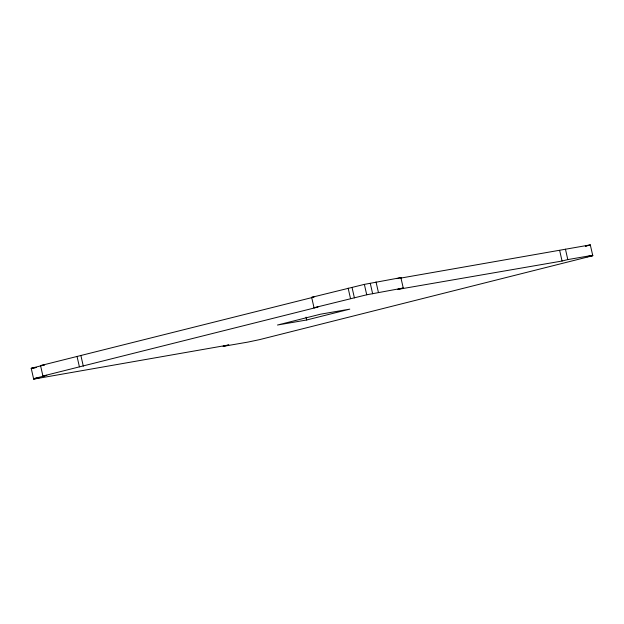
<?xml version="1.0" encoding="UTF-8"?>
<svg xmlns="http://www.w3.org/2000/svg" width="624" height="624" viewBox="0 0 624 624"><rect width="100%" height="100%" fill="white"/><g stroke="black" fill="none" stroke-linecap="round" stroke-linejoin="round"><path stroke-width="0.94" d="M40.552 365.609L44.452 364.939L31.2 368.277L33.673 379.119L39.413 377.668L33.563 378.682L46.816 375.344L42.916 376.022L40.552 365.609L313.739 297.133M42.916 376.022L317.99 307.063L314.02 307.749L311.657 297.344L364.361 284.38L400.881 277.618L403.244 288.023L397.496 289.466L562.06 261.027L567.809 259.584L592.66 255.286L586.911 256.737L592.8 255.715L590.296 244.881L400.873 278.07M32.128 368.503L36.231 367.474M396.778 278.647L400.881 277.618M314.02 307.749L366.725 294.785L403.244 288.023M585.367 246.121L590.296 244.881M306.704 319.987L349.791 309.137L320.557 314.184L277.469 325.034L306.704 319.987L306.056 317.148M592.8 255.715L259.568 339.628L247.931 342.092L223.088 346.382L228.829 344.939L33.673 379.119M585.39 246.184L587.075 245.895M588.752 245.599L590.437 245.31M311.657 297.344L314.044 296.93M31.2 368.277L36.215 367.411M565.445 249.179L567.809 259.584M559.697 250.622L562.06 261.027M376.03 281.908L378.394 292.313M370.282 283.358L372.645 293.764M364.361 284.38L366.725 294.785M352.045 287.477L354.409 297.89M348.145 288.155L350.509 298.561M80.941 355.75L83.304 366.155M77.041 356.429L79.404 366.834"/></g></svg>
